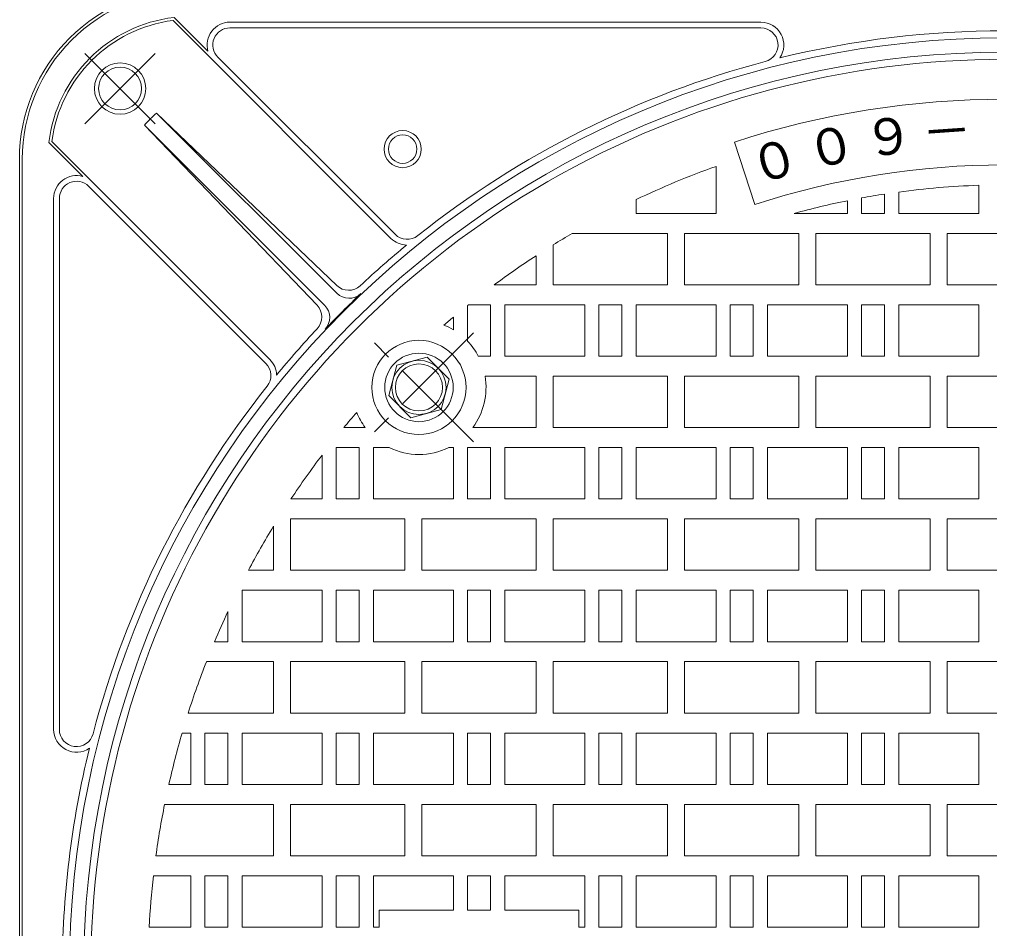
# Model space of a CAD drawing. Units: millimetres, scale not verified. Extents: x -687 to 538, y -936 to 985.
# Drawn here: x -419.6 to -79.8, y 326.9 to 645.4 of the extents above; entities that cross this region are included whole.
import ezdxf
from ezdxf.enums import TextEntityAlignment as Align

# ---------------------------------------------------------------- set-up
doc = ezdxf.new("R2010")
doc.units = ezdxf.units.MM
doc.header["$LTSCALE"] = 7
doc.linetypes.add('CHAIN1', pattern=[8, 5, -1, 1, -1])
for name, color, linetype, lineweight in [('0-1_躯体', 2, 'Continuous', 9), ('0-2_仕上', 3, 'Continuous', 9), ('0-3_建具', 4, 'Continuous', 9)]:
    doc.layers.add(name, color=color, linetype=linetype, lineweight=lineweight)
doc.styles.add('ＭＳ ゴシック', font='')
doc.styles.get('ＭＳ ゴシック').set_extended_font_data('MS Gothic')

msp = doc.modelspace()

# ---------------------------------------------------------------- linework, layer by layer
at = {"layer": '0-1_躯体'}
for p, q in [((-353.583, 634.181), (-365.455, 646.052)), ((-289.485, 568.669), (-365.817, 645)), ((-345.895, 644.392), (-159.905, 644.392)), ((-345.895, 642.392), (-159.905, 642.392)), ((-350.138, 632.149), (-288.071, 570.083)), ((-371.576, 612.575), (-308.485, 552.139)), ((-308.432, 549.431), (-371.576, 612.575)), ((-315.382, 545.242), (-375.819, 608.333)), ((-312.675, 545.189), (-375.819, 608.333)), ((-397.424, 590.339), (-409.295, 602.211)), ((-331.912, 526.242), (-408.244, 602.574)), ((-419.635, 596.392), (-419.635, 26.392)), ((-418.635, 596.392), (-418.635, 311.392)), ((-395.392, 586.894), (-333.326, 524.828)), ((-407.635, 582.651), (-407.635, 396.662)), ((-405.635, 582.651), (-405.635, 396.662))]:
    msp.add_line(p, q, dxfattribs=at)
at = {"layer": '0-1_躯体', "linetype": 'CHAIN1'}
for p, q in [((-396.691, 608.833), (-372.077, 633.448)), ((-372.077, 608.833), (-396.691, 633.448))]:
    msp.add_line(p, q, dxfattribs=at)
at = {"layer": '0-1_躯体'}
for centre, radius in [((-384.384, 621.14), 9), ((-384.384, 621.14), 7.5), ((-285.389, 599.927), 6.5), ((-285.389, 599.927), 5)]:
    msp.add_circle(centre, radius, dxfattribs=at)
for centre, radius, start, end in [((-359.635, 596.392), 60, 89.99986, 180), ((-359.635, 596.392), 59, 89.99986, 180), ((-359.635, 596.392), 50, 96.68396, 173.31656), ((-359.635, 596.392), 49, 97.24815, 172.75238), ((-345.895, 636.392), 8, 90, 196.04559), ((-345.895, 636.392), 6, 90, 225), ((-159.905, 636.392), 8, 325.65877, 90), ((-159.905, 636.392), 6, 284.70128, 90), ((-74.635, 311.392), 327.5, 0, 180), ((-74.635, 311.392), 330, 76.20911, 103.7908), ((-74.635, 311.392), 322.5, 0, 180), ((-74.635, 311.392), 330, 104.70132, 128.5062), ((-345.493, 582.249), 40, 130.69878, 139.30122), ((-399.635, 582.651), 8, 73.95441, 180), ((-399.635, 582.651), 6, 45, 180), ((-283.829, 574.326), 8, 225, 268.6814), ((-283.829, 574.326), 6, 225, 308.50615), ((-74.635, 311.392), 329.896, 129.39609, 133.14456), ((-304.335, 556.472), 6, 226.23065, 313.14508), ((-74.635, 311.392), 327.76, 133.45482, 136.54529), ((-304.19, 553.674), 6, 225, 313.45499), ((-319.715, 541.091), 6, 316.85492, 43.76935), ((-316.918, 540.946), 6, 316.54501, 45), ((-74.635, 311.392), 329.896, 136.85553, 140.60391), ((-337.569, 520.585), 6, 321.49385, 45), ((-337.569, 520.585), 8, 1.3186, 45), ((-74.635, 311.392), 330, 141.4938, 165.2986), ((-399.635, 396.662), 8, 180, 304.3427), ((-399.635, 396.662), 6, 180, 345.29909), ((-74.635, 311.392), 330, 166.20911, 180.00002)]:
    msp.add_arc(centre, radius, start, end, dxfattribs=at)
at = {"layer": '0-2_仕上'}
for p, q in [((-162.087, 580.541), (-169.194, 602.415)), ((-175.635, 593.879), (-175.635, 577.392)), ((-111.635, 584.9), (-111.635, 577.392)), ((-83.635, 587.245), (-83.635, 577.392)), ((-203.635, 582.24), (-203.635, 577.392)), ((-129.635, 581.856), (-129.635, 577.392)), ((-124.635, 582.825), (-124.635, 577.392)), ((-116.635, 584.177), (-116.635, 577.392)), ((-175.635, 577.392), (-203.635, 577.392)), ((-129.635, 577.392), (-148.256, 577.392)), ((-124.635, 577.392), (-116.635, 577.392)), ((-83.635, 577.392), (-111.635, 577.392)), ((-226.026, 570.391), (-192.635, 570.391)), ((-192.635, 552.391), (-192.635, 570.391)), ((-146.635, 552.391), (-146.635, 570.391)), ((-100.635, 552.391), (-100.635, 570.391)), ((-94.635, 570.391), (-54.635, 570.391)), ((-94.635, 552.391), (-94.635, 570.391)), ((-232.635, 552.391), (-232.635, 566.413)), ((-238.635, 552.391), (-238.635, 562.597)), ((-238.635, 552.391), (-253.294, 552.391)), ((-192.635, 552.391), (-232.635, 552.391)), ((-146.635, 552.391), (-186.635, 552.391)), ((-100.635, 552.391), (-140.635, 552.391)), ((-94.635, 552.391), (-54.635, 552.391)), ((-262.635, 545.178), (-262.635, 532.614)), ((-262.369, 545.391), (-254.635, 545.391)), ((-254.635, 545.391), (-254.635, 527.392)), ((-249.635, 545.391), (-249.635, 527.392)), ((-221.635, 545.391), (-249.635, 545.391)), ((-221.635, 545.391), (-221.635, 527.392)), ((-216.635, 545.391), (-216.635, 527.392)), ((-216.635, 545.391), (-208.635, 545.391)), ((-208.635, 545.391), (-208.635, 527.392)), ((-203.635, 545.391), (-203.635, 527.392)), ((-175.635, 545.391), (-203.635, 545.391)), ((-175.635, 545.391), (-175.635, 527.392)), ((-170.635, 545.391), (-170.635, 527.392)), ((-170.635, 545.391), (-162.635, 545.391)), ((-162.635, 545.391), (-162.635, 527.392)), ((-157.635, 545.391), (-157.635, 527.392)), ((-129.635, 545.391), (-157.635, 545.391)), ((-129.635, 545.391), (-129.635, 527.392)), ((-124.635, 545.391), (-124.635, 527.392)), ((-124.635, 545.391), (-116.635, 545.391)), ((-116.635, 545.391), (-116.635, 527.392)), ((-111.635, 545.391), (-111.635, 527.392)), ((-83.635, 545.391), (-111.635, 545.391)), ((-83.635, 545.391), (-83.635, 527.392)), ((-267.635, 541.068), (-267.635, 536.622)), ((-258.897, 527.392), (-254.635, 527.392)), ((-221.635, 527.392), (-249.635, 527.392)), ((-216.635, 527.392), (-208.635, 527.392)), ((-175.635, 527.392), (-203.635, 527.392)), ((-170.635, 527.392), (-162.635, 527.392)), ((-129.635, 527.392), (-157.635, 527.392)), ((-124.635, 527.392), (-116.635, 527.392)), ((-83.635, 527.392), (-111.635, 527.392)), ((-256.529, 520.392), (-238.635, 520.392)), ((-238.635, 502.392), (-238.635, 520.392)), ((-192.635, 502.392), (-192.635, 520.392)), ((-146.635, 502.392), (-146.635, 520.392)), ((-100.635, 502.392), (-100.635, 520.392)), ((-94.635, 520.392), (-54.635, 520.392)), ((-94.635, 502.392), (-94.635, 520.392)), ((-298.525, 502.392), (-305.977, 502.392)), ((-238.635, 502.392), (-260.867, 502.392)), ((-192.635, 502.392), (-232.635, 502.392)), ((-146.635, 502.392), (-186.635, 502.392)), ((-100.635, 502.392), (-140.635, 502.392)), ((-94.635, 502.392), (-54.635, 502.392)), ((-308.635, 495.392), (-308.635, 477.392)), ((-308.635, 495.392), (-300.635, 495.392)), ((-300.635, 495.392), (-300.635, 477.392)), ((-295.635, 495.392), (-295.635, 477.392)), ((-290.121, 495.392), (-295.635, 495.392)), ((-267.635, 495.392), (-269.271, 495.392)), ((-267.635, 495.392), (-267.635, 477.392)), ((-262.635, 495.392), (-262.635, 477.392)), ((-262.635, 495.392), (-254.635, 495.392)), ((-254.635, 495.392), (-254.635, 477.392)), ((-249.635, 495.392), (-249.635, 477.392)), ((-221.635, 495.392), (-249.635, 495.392)), ((-221.635, 495.392), (-221.635, 477.392)), ((-216.635, 495.392), (-216.635, 477.392)), ((-216.635, 495.392), (-208.635, 495.392)), ((-208.635, 495.392), (-208.635, 477.392)), ((-203.635, 495.392), (-203.635, 477.392)), ((-175.635, 495.392), (-203.635, 495.392)), ((-175.635, 495.392), (-175.635, 477.392)), ((-170.635, 495.392), (-170.635, 477.392)), ((-170.635, 495.392), (-162.635, 495.392)), ((-162.635, 495.392), (-162.635, 477.391)), ((-157.635, 495.392), (-157.635, 477.391)), ((-129.635, 495.392), (-157.635, 495.392)), ((-129.635, 495.392), (-129.635, 477.391)), ((-124.635, 495.392), (-124.635, 477.391)), ((-124.635, 495.392), (-116.635, 495.392)), ((-116.635, 495.392), (-116.635, 477.391)), ((-111.635, 495.392), (-111.635, 477.391)), ((-83.635, 495.392), (-111.635, 495.392)), ((-83.635, 495.392), (-83.635, 477.391)), ((-313.635, 492.718), (-313.635, 477.392)), ((-324.523, 477.392), (-313.635, 477.392)), ((-308.635, 477.392), (-300.635, 477.392)), ((-267.635, 477.392), (-295.635, 477.392)), ((-262.635, 477.392), (-254.635, 477.392)), ((-221.635, 477.392), (-249.635, 477.392)), ((-216.635, 477.392), (-208.635, 477.392)), ((-175.635, 477.392), (-203.635, 477.392)), ((-170.635, 477.392), (-162.635, 477.391)), ((-129.635, 477.391), (-157.635, 477.391)), ((-124.635, 477.391), (-116.635, 477.391)), ((-83.635, 477.391), (-111.635, 477.391)), ((-284.635, 452.391), (-284.635, 470.392)), ((-238.635, 452.391), (-238.635, 470.392)), ((-192.635, 452.391), (-192.635, 470.392)), ((-146.635, 452.391), (-146.635, 470.392)), ((-100.635, 452.391), (-100.635, 470.392)), ((-94.635, 470.392), (-54.635, 470.392)), ((-94.635, 452.391), (-94.635, 470.392)), ((-330.635, 452.391), (-330.635, 467.801)), ((-330.635, 452.391), (-339.435, 452.391)), ((-284.635, 452.391), (-324.635, 452.391)), ((-238.635, 452.391), (-278.635, 452.391)), ((-192.635, 452.391), (-232.635, 452.391)), ((-146.635, 452.391), (-186.635, 452.391)), ((-100.635, 452.391), (-140.635, 452.391)), ((-94.635, 452.391), (-54.635, 452.391)), ((-341.635, 445.392), (-341.635, 427.392)), ((-313.635, 445.392), (-341.635, 445.392)), ((-313.635, 445.392), (-313.635, 427.392)), ((-308.635, 445.392), (-308.635, 427.392)), ((-308.635, 445.392), (-300.635, 445.392)), ((-300.635, 445.392), (-300.635, 427.392)), ((-295.635, 445.392), (-295.635, 427.392)), ((-267.635, 445.392), (-295.635, 445.392)), ((-267.635, 445.392), (-267.635, 427.392)), ((-262.635, 445.392), (-262.635, 427.392)), ((-262.635, 445.392), (-254.635, 445.392)), ((-254.635, 445.392), (-254.635, 427.392)), ((-249.635, 445.392), (-249.635, 427.392)), ((-221.635, 445.392), (-249.635, 445.392)), ((-221.635, 445.392), (-221.635, 427.392)), ((-216.635, 445.392), (-216.635, 427.392)), ((-216.635, 445.392), (-208.635, 445.392)), ((-208.635, 445.392), (-208.635, 427.392)), ((-203.635, 445.392), (-203.635, 427.392)), ((-175.635, 445.392), (-203.635, 445.392)), ((-175.635, 445.392), (-175.635, 427.392)), ((-170.635, 445.392), (-170.635, 427.392)), ((-170.635, 445.392), (-162.635, 445.391)), ((-162.635, 445.391), (-162.635, 427.392)), ((-157.635, 445.391), (-157.635, 427.392)), ((-129.635, 445.391), (-157.635, 445.391)), ((-129.635, 445.391), (-129.635, 427.392)), ((-124.635, 445.391), (-124.635, 427.392)), ((-124.635, 445.391), (-116.635, 445.391)), ((-116.635, 445.391), (-116.635, 427.392)), ((-111.635, 445.391), (-111.635, 427.392)), ((-83.635, 445.391), (-111.635, 445.391)), ((-83.635, 445.391), (-83.635, 427.392)), ((-346.635, 437.946), (-346.635, 427.392)), ((-351.301, 427.392), (-346.635, 427.392)), ((-313.635, 427.392), (-341.635, 427.392)), ((-308.635, 427.392), (-300.635, 427.392)), ((-267.635, 427.392), (-295.635, 427.392)), ((-262.635, 427.392), (-254.635, 427.392)), ((-221.635, 427.392), (-249.635, 427.392)), ((-216.635, 427.392), (-208.635, 427.392)), ((-175.635, 427.392), (-203.635, 427.392)), ((-170.635, 427.392), (-162.635, 427.392)), ((-129.635, 427.392), (-157.635, 427.392)), ((-124.635, 427.392), (-116.635, 427.392)), ((-83.635, 427.392), (-111.635, 427.392)), ((-354.133, 420.392), (-330.635, 420.392)), ((-330.635, 402.392), (-330.635, 420.392)), ((-284.635, 402.392), (-284.635, 420.392)), ((-238.635, 402.392), (-238.635, 420.392)), ((-192.635, 402.392), (-192.635, 420.392)), ((-146.635, 402.392), (-146.635, 420.392)), ((-100.635, 402.392), (-100.635, 420.392)), ((-94.635, 420.392), (-54.635, 420.392)), ((-94.635, 402.392), (-94.635, 420.392)), ((-330.635, 402.392), (-360.501, 402.392)), ((-284.635, 402.392), (-324.635, 402.392)), ((-238.635, 402.392), (-278.635, 402.392)), ((-192.635, 402.392), (-232.635, 402.392)), ((-146.635, 402.392), (-186.635, 402.392)), ((-100.635, 402.392), (-140.635, 402.392)), ((-94.635, 402.392), (-54.635, 402.392)), ((-362.635, 395.392), (-359.635, 395.392)), ((-359.635, 395.392), (-359.635, 377.392)), ((-354.635, 395.392), (-354.635, 377.392)), ((-354.635, 395.392), (-346.635, 395.392)), ((-346.635, 395.392), (-346.635, 377.392)), ((-341.635, 395.392), (-341.635, 377.392)), ((-313.635, 395.392), (-341.635, 395.392)), ((-313.635, 395.392), (-313.635, 377.392)), ((-308.635, 395.392), (-308.635, 377.392)), ((-308.635, 395.392), (-300.635, 395.392)), ((-300.635, 395.392), (-300.635, 377.392)), ((-295.635, 395.392), (-295.635, 377.392)), ((-267.635, 395.392), (-295.635, 395.392)), ((-267.635, 395.392), (-267.635, 377.392)), ((-262.635, 395.392), (-262.635, 377.392)), ((-262.635, 395.392), (-254.635, 395.392)), ((-254.635, 395.392), (-254.635, 377.392)), ((-249.635, 395.392), (-249.635, 377.392)), ((-221.635, 395.392), (-249.635, 395.392)), ((-221.635, 395.392), (-221.635, 377.392)), ((-216.635, 395.392), (-216.635, 377.392)), ((-216.635, 395.392), (-208.635, 395.392)), ((-208.635, 395.392), (-208.635, 377.392)), ((-203.635, 395.392), (-203.635, 377.392)), ((-175.635, 395.392), (-203.635, 395.392)), ((-175.635, 395.392), (-175.635, 377.392)), ((-170.635, 395.392), (-170.635, 377.392)), ((-170.635, 395.392), (-162.635, 395.392)), ((-162.635, 395.392), (-162.635, 377.392)), ((-157.635, 395.392), (-157.635, 377.392)), ((-129.635, 395.392), (-157.635, 395.392)), ((-129.635, 395.392), (-129.635, 377.392)), ((-124.635, 395.392), (-124.635, 377.392)), ((-124.635, 395.392), (-116.635, 395.392)), ((-116.635, 395.392), (-116.635, 377.392)), ((-111.635, 395.392), (-111.635, 377.392)), ((-83.635, 395.392), (-111.635, 395.392)), ((-83.635, 395.392), (-83.635, 377.392)), ((-367.285, 377.392), (-359.635, 377.392)), ((-354.635, 377.392), (-346.635, 377.392)), ((-313.635, 377.392), (-341.635, 377.392)), ((-308.635, 377.392), (-300.635, 377.392)), ((-267.635, 377.392), (-295.635, 377.392)), ((-262.635, 377.392), (-254.635, 377.392)), ((-221.635, 377.392), (-249.635, 377.392)), ((-216.635, 377.392), (-208.635, 377.392)), ((-175.635, 377.392), (-203.635, 377.392)), ((-170.635, 377.392), (-162.635, 377.392)), ((-129.635, 377.392), (-157.635, 377.392)), ((-124.635, 377.392), (-116.635, 377.392)), ((-83.635, 377.392), (-111.635, 377.392)), ((-368.776, 370.392), (-330.635, 370.391)), ((-330.635, 352.392), (-330.635, 370.391)), ((-284.635, 352.391), (-284.635, 370.391)), ((-238.635, 352.391), (-238.635, 370.391)), ((-192.635, 352.391), (-192.635, 370.391)), ((-146.635, 352.391), (-146.635, 370.392)), ((-100.635, 352.391), (-100.635, 370.392)), ((-94.635, 370.392), (-54.635, 370.392)), ((-94.635, 352.391), (-94.635, 370.392)), ((-330.635, 352.392), (-371.821, 352.391)), ((-284.635, 352.391), (-324.635, 352.392)), ((-238.635, 352.391), (-278.635, 352.391)), ((-192.635, 352.391), (-232.635, 352.391)), ((-146.635, 352.391), (-186.635, 352.391)), ((-100.635, 352.391), (-140.635, 352.391)), ((-94.635, 352.391), (-54.635, 352.391)), ((-372.702, 345.391), (-359.635, 345.391)), ((-359.635, 345.391), (-359.635, 327.392)), ((-354.635, 345.391), (-354.635, 327.392)), ((-354.635, 345.391), (-346.635, 345.391)), ((-346.635, 345.391), (-346.635, 327.392)), ((-341.635, 345.391), (-341.635, 327.392)), ((-313.635, 345.391), (-341.635, 345.391)), ((-313.635, 345.391), (-313.635, 327.392)), ((-308.635, 345.391), (-308.635, 327.392)), ((-308.635, 345.391), (-300.635, 345.391)), ((-300.635, 345.391), (-300.635, 327.392)), ((-295.635, 345.391), (-295.635, 327.392)), ((-267.635, 345.391), (-295.635, 345.391)), ((-262.635, 345.391), (-254.635, 345.391)), ((-262.635, 345.391), (-262.635, 333.392)), ((-254.635, 345.391), (-254.635, 333.392)), ((-221.635, 345.391), (-249.635, 345.391)), ((-249.635, 345.391), (-249.635, 333.392)), ((-221.635, 345.391), (-221.635, 327.392)), ((-216.635, 345.391), (-216.635, 327.392)), ((-216.635, 345.391), (-208.635, 345.391)), ((-208.635, 345.391), (-208.635, 327.392)), ((-203.635, 345.391), (-203.635, 327.392)), ((-175.635, 345.391), (-203.635, 345.391)), ((-175.635, 345.391), (-175.635, 327.392)), ((-170.635, 345.391), (-170.635, 327.392)), ((-170.635, 345.391), (-162.635, 345.391)), ((-162.635, 345.391), (-162.635, 327.392)), ((-157.635, 345.391), (-157.635, 327.392)), ((-129.635, 345.391), (-157.635, 345.391)), ((-129.635, 345.391), (-129.635, 327.392)), ((-124.635, 345.391), (-124.635, 327.392)), ((-124.635, 345.391), (-116.635, 345.391)), ((-116.635, 345.391), (-116.635, 327.392)), ((-111.635, 345.391), (-111.635, 327.392)), ((-83.635, 345.391), (-111.635, 345.391)), ((-83.635, 345.391), (-83.635, 327.392)), ((-293.635, 327.392), (-293.635, 333.392)), ((-254.635, 333.392), (-262.635, 333.392)), ((-223.635, 333.392), (-249.635, 333.392)), ((-223.635, 327.392), (-223.635, 333.392)), ((-374.208, 327.392), (-359.635, 327.392)), ((-354.635, 327.392), (-346.635, 327.392)), ((-313.635, 327.392), (-341.635, 327.392)), ((-308.635, 327.392), (-300.635, 327.392)), ((-293.635, 327.392), (-295.635, 327.392)), ((-221.635, 327.392), (-223.635, 327.392)), ((-216.635, 327.392), (-208.635, 327.392)), ((-175.635, 327.392), (-203.635, 327.392)), ((-170.635, 327.392), (-162.635, 327.392)), ((-129.635, 327.392), (-157.635, 327.392)), ((-124.635, 327.392), (-116.635, 327.392)), ((-83.635, 327.392), (-111.635, 327.392))]:
    msp.add_line(p, q, dxfattribs=at)
at = {"layer": '0-2_仕上', "linetype": 'CHAIN1'}
for p, q in [((-260.614, 497.371), (-298.777, 535.534)), ((-260.614, 535.534), (-298.777, 497.371))]:
    msp.add_line(p, q, dxfattribs=at)
at = {"layer": '0-2_仕上'}
for points in [[(-186.635, 552.391), (-186.635, 570.391), (-146.635, 570.391)], [(-140.635, 552.391), (-140.635, 570.391), (-100.635, 570.391)], [(-232.635, 502.392), (-232.635, 520.392), (-192.635, 520.392)], [(-186.635, 502.392), (-186.635, 520.392), (-146.635, 520.392)], [(-140.635, 502.392), (-140.635, 520.392), (-100.635, 520.392)], [(-324.635, 452.391), (-324.635, 470.392), (-284.635, 470.392)], [(-278.635, 452.391), (-278.635, 470.392), (-238.635, 470.392)], [(-232.635, 452.391), (-232.635, 470.392), (-192.635, 470.392)], [(-186.635, 452.391), (-186.635, 470.392), (-146.635, 470.392)], [(-140.635, 452.391), (-140.635, 470.392), (-100.635, 470.392)], [(-324.635, 402.392), (-324.635, 420.392), (-284.635, 420.392)], [(-278.635, 402.392), (-278.635, 420.392), (-238.635, 420.392)], [(-232.635, 402.392), (-232.635, 420.392), (-192.635, 420.392)], [(-186.635, 402.392), (-186.635, 420.392), (-146.635, 420.392)], [(-140.635, 402.392), (-140.635, 420.392), (-100.635, 420.392)], [(-324.635, 352.392), (-324.635, 370.391), (-284.635, 370.391)], [(-278.635, 352.391), (-278.635, 370.391), (-238.635, 370.391)], [(-232.635, 352.391), (-232.635, 370.391), (-192.635, 370.391)], [(-186.635, 352.391), (-186.635, 370.391), (-146.635, 370.392)], [(-140.635, 352.391), (-140.635, 370.392), (-100.635, 370.392)], [(-267.635, 345.391), (-267.635, 333.392), (-293.635, 333.392)]]:
    msp.add_lwpolyline(points, dxfattribs=at)
msp.add_circle((-279.696, 516.453), 16.5, dxfattribs=at)
for centre, radius, start, end in [((-74.635, 311.392), 320, 359.97755, 180.00008), ((-74.635, 311.392), 306, 71.99994, 108), ((-74.635, 311.392), 300, 109.67387, 115.46751), ((-74.635, 311.392), 283, 71.99995, 107.99998), ((-74.635, 311.392), 276, 91.86867, 97.7041), ((-74.635, 311.392), 276, 101.49458, 105.4705), ((-74.635, 311.392), 276, 98.75288, 100.4373), ((-74.635, 311.392), 300, 120.30722, 121.78047), ((-74.635, 311.392), 300, 123.1386, 126.55043), ((-74.635, 311.392), 300, 128.73947, 128.80464), ((-74.635, 311.392), 300, 130.04085, 130.8681), ((-279.696, 516.453), 23.5, 59.12117, 68.10092), ((-279.696, 516.453), 23.5, 27.74135, 43.44899), ((-279.696, 516.453), 23.5, 323.2489, 9.64864), ((-74.635, 311.392), 300, 139.13184, 140.45627), ((-279.696, 516.453), 23.5, 201.89908, 216.7511), ((-279.696, 516.453), 23.5, 243.66515, 296.33485), ((-74.635, 311.392), 300, 142.81287, 146.40404), ((-74.635, 311.392), 300, 148.57611, 151.96576), ((-74.635, 311.392), 300, 155.04863, 157.25278), ((-74.635, 311.392), 300, 158.69499, 162.34216), ((-74.635, 311.392), 300, 163.73982, 167.29099), ((-74.635, 311.392), 300, 168.65796, 172.14508), ((-74.635, 311.392), 300, 173.49258, 176.94281)]:
    msp.add_arc(centre, radius, start, end, dxfattribs=at)
at = {"layer": '0-3_建具', "color": 2}
msp.add_lwpolyline([(-290.292, 513.613), (-287.452, 524.209), (-276.857, 527.049), (-269.1, 519.292), (-271.939, 508.696), (-282.535, 505.857)], close=True, dxfattribs=at)
at = {"layer": '0-3_建具'}
msp.add_circle((-279.696, 516.453), 12, dxfattribs=at)
at = {"layer": '0-3_建具', "color": 2}
for radius in [9.5, 8.25]:
    msp.add_circle((-279.696, 516.453), radius, dxfattribs=at)

# ---------------------------------------------------------------- texts
at = {"layer": '0-2_仕上', "color": 4, "style": 'ＭＳ ゴシック'}
for s, rotation, p in [('６', 188.001, (-107.962, 615.818)), ('０', 192, (-128.933, 612.758)), ('－', 184, (-86.828, 617.408)), ('０', 196, (-149.64, 608.243))]:
    msp.add_text(s, height=12.83, rotation=rotation, dxfattribs=at).set_placement(p, align=Align.BOTTOM_LEFT)

doc.saveas('drawing.dxf')
